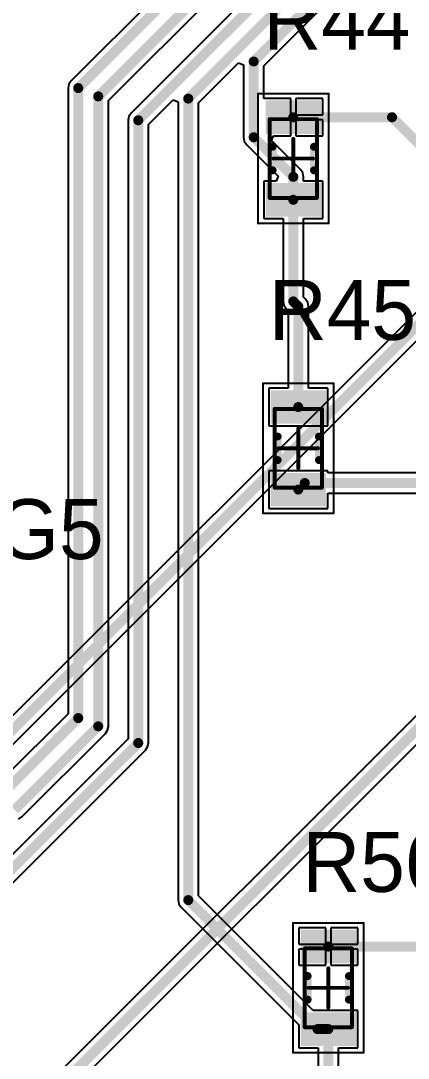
# Model space of a CAD drawing. Header units: millimetres. Extents: x 2.5 to 14.5, y 1.2 to 4.8.
# Drawn here: x 5.998 to 6.385, y 1.87 to 2.908 of the extents above; entities that cross this region are included whole.
import ezdxf

# ---------------------------------------------------------------- set-up
doc = ezdxf.new("R2010")
doc.units = ezdxf.units.MM
doc.header["$MEASUREMENT"] = 0
for name, color, linetype in [('BottomLayer', 5, 'Continuous'), ('ConnectLayer', 7, 'Continuous'), ('Mechanical13', 56, 'Continuous'), ('Mechanical15', 56, 'Continuous'), ('TopLayer', 1, 'Continuous'), ('TopOverlay', 2, 'Continuous'), ('TopPaste', 8, 'Continuous'), ('TopSolder', 216, 'Continuous')]:
    doc.layers.add(name, color=color, linetype=linetype)

# ---------------------------------------------------------------- blocks, each defined once
blk = doc.blocks.new('RESC_0805_2012_45')
at = {"layer": 'Mechanical13', "const_width": 0.00394}
for points in [[(-0.0394, -0.0236), (-0.0394, 0.0236)], [(0.0394, 0.0236), (-0.0394, 0.0236)], [(0.0394, -0.0236), (0.0394, 0.0236)], [(0.0394, -0.0236), (-0.0394, -0.0236)]]:
    blk.add_lwpolyline(points, dxfattribs=at)
at = {"layer": 'Mechanical13', "const_width": 0.00197}
for points in [[(-0.0404, 0.0236, 1), (-0.0384, 0.0236, 1)], [(-0.0404, 0.0236, 1), (-0.0384, 0.0236, 1)], [(0.0384, 0.0236, 1), (0.0404, 0.0236, 1)], [(0.0384, 0.0236, 1), (0.0404, 0.0236, 1)], [(-0.0404, -0.0236, 1), (-0.0384, -0.0236, 1)], [(-0.0404, -0.0236, 1), (-0.0384, -0.0236, 1)], [(0.0384, -0.0236, 1), (0.0404, -0.0236, 1)], [(0.0384, -0.0236, 1), (0.0404, -0.0236, 1)]]:
    blk.add_lwpolyline(points, format="xyb", close=True, dxfattribs=at)
at = {"layer": 'Mechanical15'}
for points, const_width in [([(-0.065, -0.0354), (-0.065, 0.0354)], 0.00197), ([(0.065, 0.0354), (-0.065, 0.0354)], 0.00197), ([(0.065, -0.0354), (0.065, 0.0354)], 0.00197), ([(0, -0.0197), (0, 0.0197)], 0.00394), ([(0.0197, 0), (-0.0197, 0)], 0.00394), ([(0.065, -0.0354), (-0.065, -0.0354)], 0.00197)]:
    blk.add_lwpolyline(points, dxfattribs=dict(at, const_width=const_width))
for points, const_width in [([(-0.0655, 0.0354, 1), (-0.0645, 0.0354, 1)], 0.000984), ([(-0.0655, 0.0354, 1), (-0.0645, 0.0354, 1)], 0.000984), ([(0.0645, 0.0354, 1), (0.0655, 0.0354, 1)], 0.000984), ([(0.0645, 0.0354, 1), (0.0655, 0.0354, 1)], 0.000984), ([(-0.001, 0.0197, 1), (0.001, 0.0197, 1)], 0.00197), ([(-0.0207, 0, 1), (-0.0187, 0, 1)], 0.00197), ([(0.0187, 0, 1), (0.0207, 0, 1)], 0.00197), ([(-0.001, -0.0197, 1), (0.001, -0.0197, 1)], 0.00197), ([(-0.0655, -0.0354, 1), (-0.0645, -0.0354, 1)], 0.000984), ([(-0.0655, -0.0354, 1), (-0.0645, -0.0354, 1)], 0.000984), ([(0.0645, -0.0354, 1), (0.0655, -0.0354, 1)], 0.000984), ([(0.0645, -0.0354, 1), (0.0655, -0.0354, 1)], 0.000984)]:
    blk.add_lwpolyline(points, format="xyb", close=True, dxfattribs=dict(at, const_width=const_width))
at = {"layer": 'TopLayer'}
for points in [[(-0.0276, -0.0246), (-0.0276, 0.0246), (-0.0551, -0.0246), (-0.0551, 0.0246)], [(0.0551, -0.0246), (0.0551, 0.0246), (0.0276, -0.0246), (0.0276, 0.0246)]]:
    blk.add_solid(points, dxfattribs=at)
at = {"layer": 'TopOverlay', "const_width": 0.00787}
for points in [[(0.0118, 0.0207), (-0.0118, 0.0207)], [(0.0118, -0.0207), (-0.0118, -0.0207)]]:
    blk.add_lwpolyline(points, dxfattribs=at)
at = {"layer": 'TopOverlay', "const_width": 0.00394}
for points in [[(-0.0138, 0.0207, 1), (-0.0098, 0.0207, 1)], [(0.0098, 0.0207, 1), (0.0138, 0.0207, 1)], [(-0.0138, -0.0207, 1), (-0.0098, -0.0207, 1)], [(0.0098, -0.0207, 1), (0.0138, -0.0207, 1)]]:
    blk.add_lwpolyline(points, format="xyb", close=True, dxfattribs=at)
at = {"layer": 'TopPaste'}
for points in [[(-0.0276, -0.0246), (-0.0276, 0.0246), (-0.0551, -0.0246), (-0.0551, 0.0246)], [(0.0551, -0.0246), (0.0551, 0.0246), (0.0276, -0.0246), (0.0276, 0.0246)]]:
    blk.add_solid(points, dxfattribs=at)
at = {"layer": 'TopSolder'}
for points in [[(-0.0246, -0.0276), (-0.0246, 0.0276), (-0.0581, -0.0276), (-0.0581, 0.0276)], [(0.0581, -0.0276), (0.0581, 0.0276), (0.0246, -0.0276), (0.0246, 0.0276)]]:
    blk.add_solid(points, dxfattribs=at)
blk = doc.blocks.new('RESC_0805_2012_56')
at = {"layer": 'Mechanical13', "const_width": 0.00394}
for points in [[(-0.0394, 0.0236), (-0.0394, -0.0236)], [(-0.0394, 0.0236), (0.0394, 0.0236)], [(0.0394, 0.0236), (0.0394, -0.0236)], [(-0.0394, -0.0236), (0.0394, -0.0236)]]:
    blk.add_lwpolyline(points, dxfattribs=at)
at = {"layer": 'Mechanical13', "const_width": 0.00197}
for points in [[(-0.0404, 0.0236, 1), (-0.0384, 0.0236, 1)], [(-0.0404, 0.0236, 1), (-0.0384, 0.0236, 1)], [(0.0384, 0.0236, 1), (0.0404, 0.0236, 1)], [(0.0384, 0.0236, 1), (0.0404, 0.0236, 1)], [(-0.0404, -0.0236, 1), (-0.0384, -0.0236, 1)], [(-0.0404, -0.0236, 1), (-0.0384, -0.0236, 1)], [(0.0384, -0.0236, 1), (0.0404, -0.0236, 1)], [(0.0384, -0.0236, 1), (0.0404, -0.0236, 1)]]:
    blk.add_lwpolyline(points, format="xyb", close=True, dxfattribs=at)
at = {"layer": 'Mechanical15'}
for points, const_width in [([(-0.065, 0.0354), (-0.065, -0.0354)], 0.00197), ([(-0.065, 0.0354), (0.065, 0.0354)], 0.00197), ([(0.065, 0.0354), (0.065, -0.0354)], 0.00197), ([(0, 0.0197), (0, -0.0197)], 0.00394), ([(-0.0197, 0), (0.0197, 0)], 0.00394), ([(-0.065, -0.0354), (0.065, -0.0354)], 0.00197)]:
    blk.add_lwpolyline(points, dxfattribs=dict(at, const_width=const_width))
for points, const_width in [([(-0.0655, 0.0354, 1), (-0.0645, 0.0354, 1)], 0.000984), ([(-0.0655, 0.0354, 1), (-0.0645, 0.0354, 1)], 0.000984), ([(0.0645, 0.0354, 1), (0.0655, 0.0354, 1)], 0.000984), ([(0.0645, 0.0354, 1), (0.0655, 0.0354, 1)], 0.000984), ([(-0.001, 0.0197, 1), (0.001, 0.0197, 1)], 0.00197), ([(-0.0207, 0, 1), (-0.0187, 0, 1)], 0.00197), ([(0.0187, 0, 1), (0.0207, 0, 1)], 0.00197), ([(-0.001, -0.0197, 1), (0.001, -0.0197, 1)], 0.00197), ([(-0.0655, -0.0354, 1), (-0.0645, -0.0354, 1)], 0.000984), ([(-0.0655, -0.0354, 1), (-0.0645, -0.0354, 1)], 0.000984), ([(0.0645, -0.0354, 1), (0.0655, -0.0354, 1)], 0.000984), ([(0.0645, -0.0354, 1), (0.0655, -0.0354, 1)], 0.000984)]:
    blk.add_lwpolyline(points, format="xyb", close=True, dxfattribs=dict(at, const_width=const_width))
at = {"layer": 'TopLayer'}
for points in [[(-0.0276, -0.0246), (-0.0276, 0.0246), (-0.0551, -0.0246), (-0.0551, 0.0246)], [(0.0551, -0.0246), (0.0551, 0.0246), (0.0276, -0.0246), (0.0276, 0.0246)]]:
    blk.add_solid(points, dxfattribs=at)
at = {"layer": 'TopOverlay', "const_width": 0.00787}
for points in [[(-0.0118, 0.0207), (0.0118, 0.0207)], [(-0.0118, -0.0207), (0.0118, -0.0207)]]:
    blk.add_lwpolyline(points, dxfattribs=at)
at = {"layer": 'TopOverlay', "const_width": 0.00394}
for points in [[(-0.0138, 0.0207, 1), (-0.0098, 0.0207, 1)], [(0.0098, 0.0207, 1), (0.0138, 0.0207, 1)], [(-0.0138, -0.0207, 1), (-0.0098, -0.0207, 1)], [(0.0098, -0.0207, 1), (0.0138, -0.0207, 1)]]:
    blk.add_lwpolyline(points, format="xyb", close=True, dxfattribs=at)
at = {"layer": 'TopPaste'}
for points in [[(-0.0276, -0.0246), (-0.0276, 0.0246), (-0.0551, -0.0246), (-0.0551, 0.0246)], [(0.0551, -0.0246), (0.0551, 0.0246), (0.0276, -0.0246), (0.0276, 0.0246)]]:
    blk.add_solid(points, dxfattribs=at)
at = {"layer": 'TopSolder'}
for points in [[(-0.0246, -0.0276), (-0.0246, 0.0276), (-0.0581, -0.0276), (-0.0581, 0.0276)], [(0.0581, -0.0276), (0.0581, 0.0276), (0.0246, -0.0276), (0.0246, 0.0276)]]:
    blk.add_solid(points, dxfattribs=at)
blk = doc.blocks.new('RESC_0805_2012_57')
at = {"layer": 'Mechanical13', "const_width": 0.00394}
for points in [[(-0.0394, -0.0236), (-0.0394, 0.0236)], [(0.0394, 0.0236), (-0.0394, 0.0236)], [(0.0394, -0.0236), (0.0394, 0.0236)], [(0.0394, -0.0236), (-0.0394, -0.0236)]]:
    blk.add_lwpolyline(points, dxfattribs=at)
at = {"layer": 'Mechanical13', "const_width": 0.00197}
for points in [[(-0.0404, 0.0236, 1), (-0.0384, 0.0236, 1)], [(-0.0404, 0.0236, 1), (-0.0384, 0.0236, 1)], [(0.0384, 0.0236, 1), (0.0404, 0.0236, 1)], [(0.0384, 0.0236, 1), (0.0404, 0.0236, 1)], [(-0.0404, -0.0236, 1), (-0.0384, -0.0236, 1)], [(-0.0404, -0.0236, 1), (-0.0384, -0.0236, 1)], [(0.0384, -0.0236, 1), (0.0404, -0.0236, 1)], [(0.0384, -0.0236, 1), (0.0404, -0.0236, 1)]]:
    blk.add_lwpolyline(points, format="xyb", close=True, dxfattribs=at)
at = {"layer": 'Mechanical15'}
for points, const_width in [([(-0.065, -0.0354), (-0.065, 0.0354)], 0.00197), ([(0.065, 0.0354), (-0.065, 0.0354)], 0.00197), ([(0.065, -0.0354), (0.065, 0.0354)], 0.00197), ([(0, -0.0197), (0, 0.0197)], 0.00394), ([(0.0197, 0), (-0.0197, 0)], 0.00394), ([(0.065, -0.0354), (-0.065, -0.0354)], 0.00197)]:
    blk.add_lwpolyline(points, dxfattribs=dict(at, const_width=const_width))
for points, const_width in [([(-0.0655, 0.0354, 1), (-0.0645, 0.0354, 1)], 0.000984), ([(-0.0655, 0.0354, 1), (-0.0645, 0.0354, 1)], 0.000984), ([(0.0645, 0.0354, 1), (0.0655, 0.0354, 1)], 0.000984), ([(0.0645, 0.0354, 1), (0.0655, 0.0354, 1)], 0.000984), ([(-0.001, 0.0197, 1), (0.001, 0.0197, 1)], 0.00197), ([(-0.0207, 0, 1), (-0.0187, 0, 1)], 0.00197), ([(0.0187, 0, 1), (0.0207, 0, 1)], 0.00197), ([(-0.001, -0.0197, 1), (0.001, -0.0197, 1)], 0.00197), ([(-0.0655, -0.0354, 1), (-0.0645, -0.0354, 1)], 0.000984), ([(-0.0655, -0.0354, 1), (-0.0645, -0.0354, 1)], 0.000984), ([(0.0645, -0.0354, 1), (0.0655, -0.0354, 1)], 0.000984), ([(0.0645, -0.0354, 1), (0.0655, -0.0354, 1)], 0.000984)]:
    blk.add_lwpolyline(points, format="xyb", close=True, dxfattribs=dict(at, const_width=const_width))
at = {"layer": 'TopLayer'}
for points in [[(-0.0276, -0.0246), (-0.0276, 0.0246), (-0.0551, -0.0246), (-0.0551, 0.0246)], [(0.0551, -0.0246), (0.0551, 0.0246), (0.0276, -0.0246), (0.0276, 0.0246)]]:
    blk.add_solid(points, dxfattribs=at)
at = {"layer": 'TopOverlay', "const_width": 0.00787}
for points in [[(0.0118, 0.0207), (-0.0118, 0.0207)], [(0.0118, -0.0207), (-0.0118, -0.0207)]]:
    blk.add_lwpolyline(points, dxfattribs=at)
at = {"layer": 'TopOverlay', "const_width": 0.00394}
for points in [[(-0.0138, 0.0207, 1), (-0.0098, 0.0207, 1)], [(0.0098, 0.0207, 1), (0.0138, 0.0207, 1)], [(-0.0138, -0.0207, 1), (-0.0098, -0.0207, 1)], [(0.0098, -0.0207, 1), (0.0138, -0.0207, 1)]]:
    blk.add_lwpolyline(points, format="xyb", close=True, dxfattribs=at)
at = {"layer": 'TopPaste'}
for points in [[(-0.0276, -0.0246), (-0.0276, 0.0246), (-0.0551, -0.0246), (-0.0551, 0.0246)], [(0.0551, -0.0246), (0.0551, 0.0246), (0.0276, -0.0246), (0.0276, 0.0246)]]:
    blk.add_solid(points, dxfattribs=at)
at = {"layer": 'TopSolder'}
for points in [[(-0.0246, -0.0276), (-0.0246, 0.0276), (-0.0581, -0.0276), (-0.0581, 0.0276)], [(0.0581, -0.0276), (0.0581, 0.0276), (0.0246, -0.0276), (0.0246, 0.0276)]]:
    blk.add_solid(points, dxfattribs=at)

msp = doc.modelspace()

# ---------------------------------------------------------------- linework, layer by layer
at = {"layer": 'BottomLayer', "const_width": 0.01}
for points in [[(5.8812, 2.09), (6.7212, 2.93)], [(5.82, 1.625), (6.546, 2.351)]]:
    msp.add_lwpolyline(points, dxfattribs=at)
at = {"layer": 'ConnectLayer'}
for p, q in [((6.0852, 2.828), (6.4372, 3.18)), ((6.4598, 3.1675), (6.1078, 2.8155)), ((6.2406, 2.8629), (6.5148, 3.1371)), ((6.1466, 2.9465), (6.0478, 2.8477)), ((6.714, 2.9372), (5.877, 2.1002)), ((5.8884, 2.0828), (6.7254, 2.9198)), ((6.1752, 2.8258), (6.2152, 2.8658)), ((6.2152, 2.8658), (6.2202, 2.8637)), ((6.2202, 2.8637), (6.2202, 2.7913)), ((6.2406, 2.8301), (6.2406, 2.8629)), ((6.0478, 2.8477), (6.0456, 2.8444)), ((6.0456, 2.8444), (6.0448, 2.8405)), ((6.0448, 2.8405), (6.0448, 2.2142)), ((6.0852, 2.2017), (6.0852, 2.828)), ((6.1252, 2.8041), (6.1498, 2.8287)), ((6.1498, 2.8287), (6.1548, 2.8266)), ((6.1548, 2.8266), (6.1548, 2.0278)), ((6.1752, 2.0321), (6.1752, 2.8258)), ((6.2675, 2.8301), (6.2406, 2.8301)), ((6.2675, 2.8113), (6.2675, 2.8301)), ((6.2996, 2.8301), (6.2725, 2.8301)), ((6.2725, 2.8301), (6.2725, 2.8138)), ((6.2996, 2.8138), (6.2996, 2.8301)), ((6.1078, 2.8155), (6.1056, 2.8122)), ((6.1056, 2.8122), (6.1048, 2.8083)), ((6.1048, 2.8083), (6.1048, 2.1892)), ((6.1252, 2.185), (6.1252, 2.8041)), ((6.2675, 2.7926), (6.2675, 2.8113)), ((6.2725, 2.8138), (6.2996, 2.8138)), ((6.2996, 2.8088), (6.2725, 2.8088)), ((6.2725, 2.8088), (6.2725, 2.7926)), ((6.2996, 2.7926), (6.2996, 2.8088)), ((6.2202, 2.7913), (6.221, 2.7874)), ((6.221, 2.7874), (6.2232, 2.7841)), ((6.2232, 2.7841), (6.2549, 2.7524)), ((6.2482, 2.7879), (6.2501, 2.7926)), ((6.2772, 2.7589), (6.2482, 2.7879)), ((6.2501, 2.7926), (6.2675, 2.7926)), ((6.2725, 2.7926), (6.2996, 2.7926)), ((6.2549, 2.7524), (6.2528, 2.7474)), ((6.2794, 2.7556), (6.2772, 2.7589)), ((6.2802, 2.7517), (6.2794, 2.7556)), ((6.2802, 2.7474), (6.2802, 2.7517)), ((6.2528, 2.7474), (6.2404, 2.7474)), ((6.2404, 2.7474), (6.2404, 2.7099)), ((6.2996, 2.7474), (6.2802, 2.7474)), ((6.2996, 2.7099), (6.2996, 2.7474)), ((6.2404, 2.7099), (6.2598, 2.7099)), ((6.2598, 2.7099), (6.2598, 2.627)), ((6.2802, 2.6312), (6.2802, 2.7099)), ((6.2802, 2.7099), (6.2996, 2.7099)), ((6.2822, 2.6292), (6.2802, 2.6312)), ((6.2844, 2.6259), (6.2822, 2.6292)), ((6.2598, 2.627), (6.2606, 2.6231)), ((6.2606, 2.6231), (6.2628, 2.6198)), ((6.2628, 2.6198), (6.2648, 2.6178)), ((6.2648, 2.6178), (6.2648, 2.5401)), ((6.2852, 2.622), (6.2844, 2.6259)), ((6.2852, 2.5401), (6.2852, 2.622)), ((6.2648, 2.5401), (6.2454, 2.5401)), ((6.2454, 2.5401), (6.2454, 2.5026)), ((6.3046, 2.5401), (6.2852, 2.5401)), ((6.3046, 2.5026), (6.3046, 2.5401)), ((6.2454, 2.5026), (6.3046, 2.5026)), ((6.3046, 2.4574), (6.2454, 2.4574)), ((6.2454, 2.4574), (6.2454, 2.4199)), ((6.3046, 2.4554), (6.3046, 2.4574)), ((6.4489, 2.4554), (6.3046, 2.4554)), ((6.3046, 2.4199), (6.3046, 2.435)), ((6.3046, 2.435), (6.4489, 2.435)), ((6.2454, 2.4199), (6.3046, 2.4199)), ((6.5388, 2.3582), (5.8362, 1.6556)), ((5.8506, 1.6412), (6.5502, 2.3408)), ((6.0448, 2.2142), (5.9789, 2.1484)), ((6.0844, 2.1978), (6.0852, 2.2017)), ((5.9987, 2.111), (6.0822, 2.1945)), ((6.0822, 2.1945), (6.0844, 2.1978)), ((6.1048, 2.1892), (5.8108, 1.8952)), ((6.1222, 2.1778), (6.1244, 2.1811)), ((6.1244, 2.1811), (6.1252, 2.185)), ((5.8222, 1.8778), (6.1222, 2.1778)), ((5.9954, 2.1088), (5.9987, 2.111)), ((6.1548, 2.0278), (6.1556, 2.0239)), ((6.2898, 1.9174), (6.1752, 2.0321)), ((6.1556, 2.0239), (6.1578, 2.0206)), ((6.1578, 2.0206), (6.2754, 1.903)), ((6.3025, 2.0001), (6.2754, 2.0001)), ((6.2754, 2.0001), (6.2754, 1.9838)), ((6.3025, 1.9838), (6.3025, 2.0001)), ((6.3346, 2.0001), (6.3075, 2.0001)), ((6.3075, 2.0001), (6.3075, 1.9838)), ((6.3346, 1.9838), (6.3346, 2.0001)), ((6.2754, 1.9838), (6.3025, 1.9838)), ((6.3075, 1.9838), (6.3346, 1.9838)), ((6.3025, 1.9788), (6.2754, 1.9788)), ((6.2754, 1.9788), (6.2754, 1.9626)), ((6.3025, 1.9626), (6.3025, 1.9788)), ((6.3346, 1.9788), (6.3075, 1.9788)), ((6.3075, 1.9788), (6.3075, 1.9626)), ((6.3346, 1.9626), (6.3346, 1.9788)), ((6.2754, 1.9626), (6.3025, 1.9626)), ((6.3075, 1.9626), (6.3346, 1.9626)), ((6.3346, 1.9174), (6.2898, 1.9174)), ((6.3346, 1.8799), (6.3346, 1.9174)), ((6.2754, 1.903), (6.2754, 1.8799)), ((6.2754, 1.8799), (6.2948, 1.8799)), ((6.2948, 1.8799), (6.2948, 1.7601)), ((6.3152, 1.7601), (6.3152, 1.8799)), ((6.3152, 1.8799), (6.3346, 1.8799))]:
    msp.add_line(p, q, dxfattribs=at)
at = {"layer": 'TopLayer', "const_width": 0.01}
for points in [[(6.055, 2.8405), (6.41, 3.1955)], [(6.075, 2.8322), (6.43, 3.1872)], [(6.115, 2.8083), (6.47, 3.1633)], [(6.165, 2.83), (6.49, 3.155)], [(6.2304, 2.8671), (6.51, 3.1467)], [(6.2304, 2.7913), (6.2304, 2.8671)], [(6.055, 2.21), (6.055, 2.8405)], [(6.075, 2.2017), (6.075, 2.8322)], [(6.165, 2.0278), (6.165, 2.83)], [(6.27, 2.8113), (6.3687, 2.8113)], [(6.3687, 2.8113), (6.4137, 2.7663)], [(6.115, 2.185), (6.115, 2.8083)], [(6.2304, 2.7913), (6.27, 2.7517)], [(6.27, 2.7287), (6.27, 2.7517)], [(6.27, 2.627), (6.27, 2.7287)], [(6.27, 2.627), (6.275, 2.622)], [(6.275, 2.5213), (6.275, 2.622)], [(6.275, 2.4387), (6.2815, 2.4452)], [(6.2815, 2.4452), (6.4716, 2.4452)], [(5.9832, 2.1382), (6.055, 2.21)], [(5.9915, 2.1182), (6.075, 2.2017)], [(5.815, 1.885), (6.115, 2.185)], [(6.165, 2.0278), (6.2942, 1.8987)], [(6.305, 1.9813), (6.4563, 1.9813)], [(6.2942, 1.8987), (6.305, 1.8987)], [(6.305, 1.7413), (6.305, 1.8987)]]:
    msp.add_lwpolyline(points, dxfattribs=at)
at = {"layer": 'TopLayer', "const_width": 0.005}
for points in [[(6.2279, 2.8671, 1), (6.2329, 2.8671, 1)], [(6.2279, 2.8671, 1), (6.2329, 2.8671, 1)], [(6.0525, 2.8405, 1), (6.0575, 2.8405, 1)], [(6.0525, 2.8405, 1), (6.0575, 2.8405, 1)], [(6.0725, 2.8322, 1), (6.0775, 2.8322, 1)], [(6.0725, 2.8322, 1), (6.0775, 2.8322, 1)], [(6.1625, 2.83, 1), (6.1675, 2.83, 1)], [(6.1625, 2.83, 1), (6.1675, 2.83, 1)], [(6.2675, 2.8113, 1), (6.2725, 2.8113, 1)], [(6.3662, 2.8113, 1), (6.3712, 2.8113, 1)], [(6.3662, 2.8113, 1), (6.3712, 2.8113, 1)], [(6.1125, 2.8083, 1), (6.1175, 2.8083, 1)], [(6.1125, 2.8083, 1), (6.1175, 2.8083, 1)], [(6.2279, 2.7913, 1), (6.2329, 2.7913, 1)], [(6.2279, 2.7913, 1), (6.2329, 2.7913, 1)], [(6.2675, 2.7517, 1), (6.2725, 2.7517, 1)], [(6.2675, 2.7517, 1), (6.2725, 2.7517, 1)], [(6.2675, 2.7287, 1), (6.2725, 2.7287, 1)], [(6.2675, 2.7287, 1), (6.2725, 2.7287, 1)], [(6.2675, 2.627, 1), (6.2725, 2.627, 1)], [(6.2675, 2.627, 1), (6.2725, 2.627, 1)], [(6.2725, 2.622, 1), (6.2775, 2.622, 1)], [(6.2725, 2.622, 1), (6.2775, 2.622, 1)], [(6.2725, 2.5213, 1), (6.2775, 2.5213, 1)], [(6.2725, 2.4387, 1), (6.2775, 2.4387, 1)], [(6.279, 2.4452, 1), (6.284, 2.4452, 1)], [(6.279, 2.4452, 1), (6.284, 2.4452, 1)], [(6.0525, 2.21, 1), (6.0575, 2.21, 1)], [(6.0525, 2.21, 1), (6.0575, 2.21, 1)], [(6.0725, 2.2017, 1), (6.0775, 2.2017, 1)], [(6.0725, 2.2017, 1), (6.0775, 2.2017, 1)], [(6.1125, 2.185, 1), (6.1175, 2.185, 1)], [(6.1125, 2.185, 1), (6.1175, 2.185, 1)], [(6.1625, 2.0278, 1), (6.1675, 2.0278, 1)], [(6.1625, 2.0278, 1), (6.1675, 2.0278, 1)], [(6.3025, 1.9813, 1), (6.3075, 1.9813, 1)], [(6.2917, 1.8987, 1), (6.2967, 1.8987, 1)], [(6.2917, 1.8987, 1), (6.2967, 1.8987, 1)], [(6.3025, 1.8987, 1), (6.3075, 1.8987, 1)], [(6.3025, 1.8987, 1), (6.3075, 1.8987, 1)]]:
    msp.add_lwpolyline(points, format="xyb", close=True, dxfattribs=at)

# ---------------------------------------------------------------- block references
for name, p, rotation in [('RESC_0805_2012_57', (6.27, 2.77), 270), ('RESC_0805_2012_56', (6.275, 2.48), 90), ('RESC_0805_2012_45', (6.305, 1.94), 270)]:
    msp.add_blockref(name, p, dxfattribs=dict(rotation=rotation))

# ---------------------------------------------------------------- texts
at = {"layer": 'TopOverlay'}
for s, p in [('R44', (6.24, 2.879)), ('R45', (6.2455, 2.5885)), ('RG5', (5.9154, 2.3691)), ('R56', (6.279, 2.036))]:
    msp.add_text(s, height=0.06, dxfattribs=at).set_placement(p)

doc.saveas('drawing.dxf')
